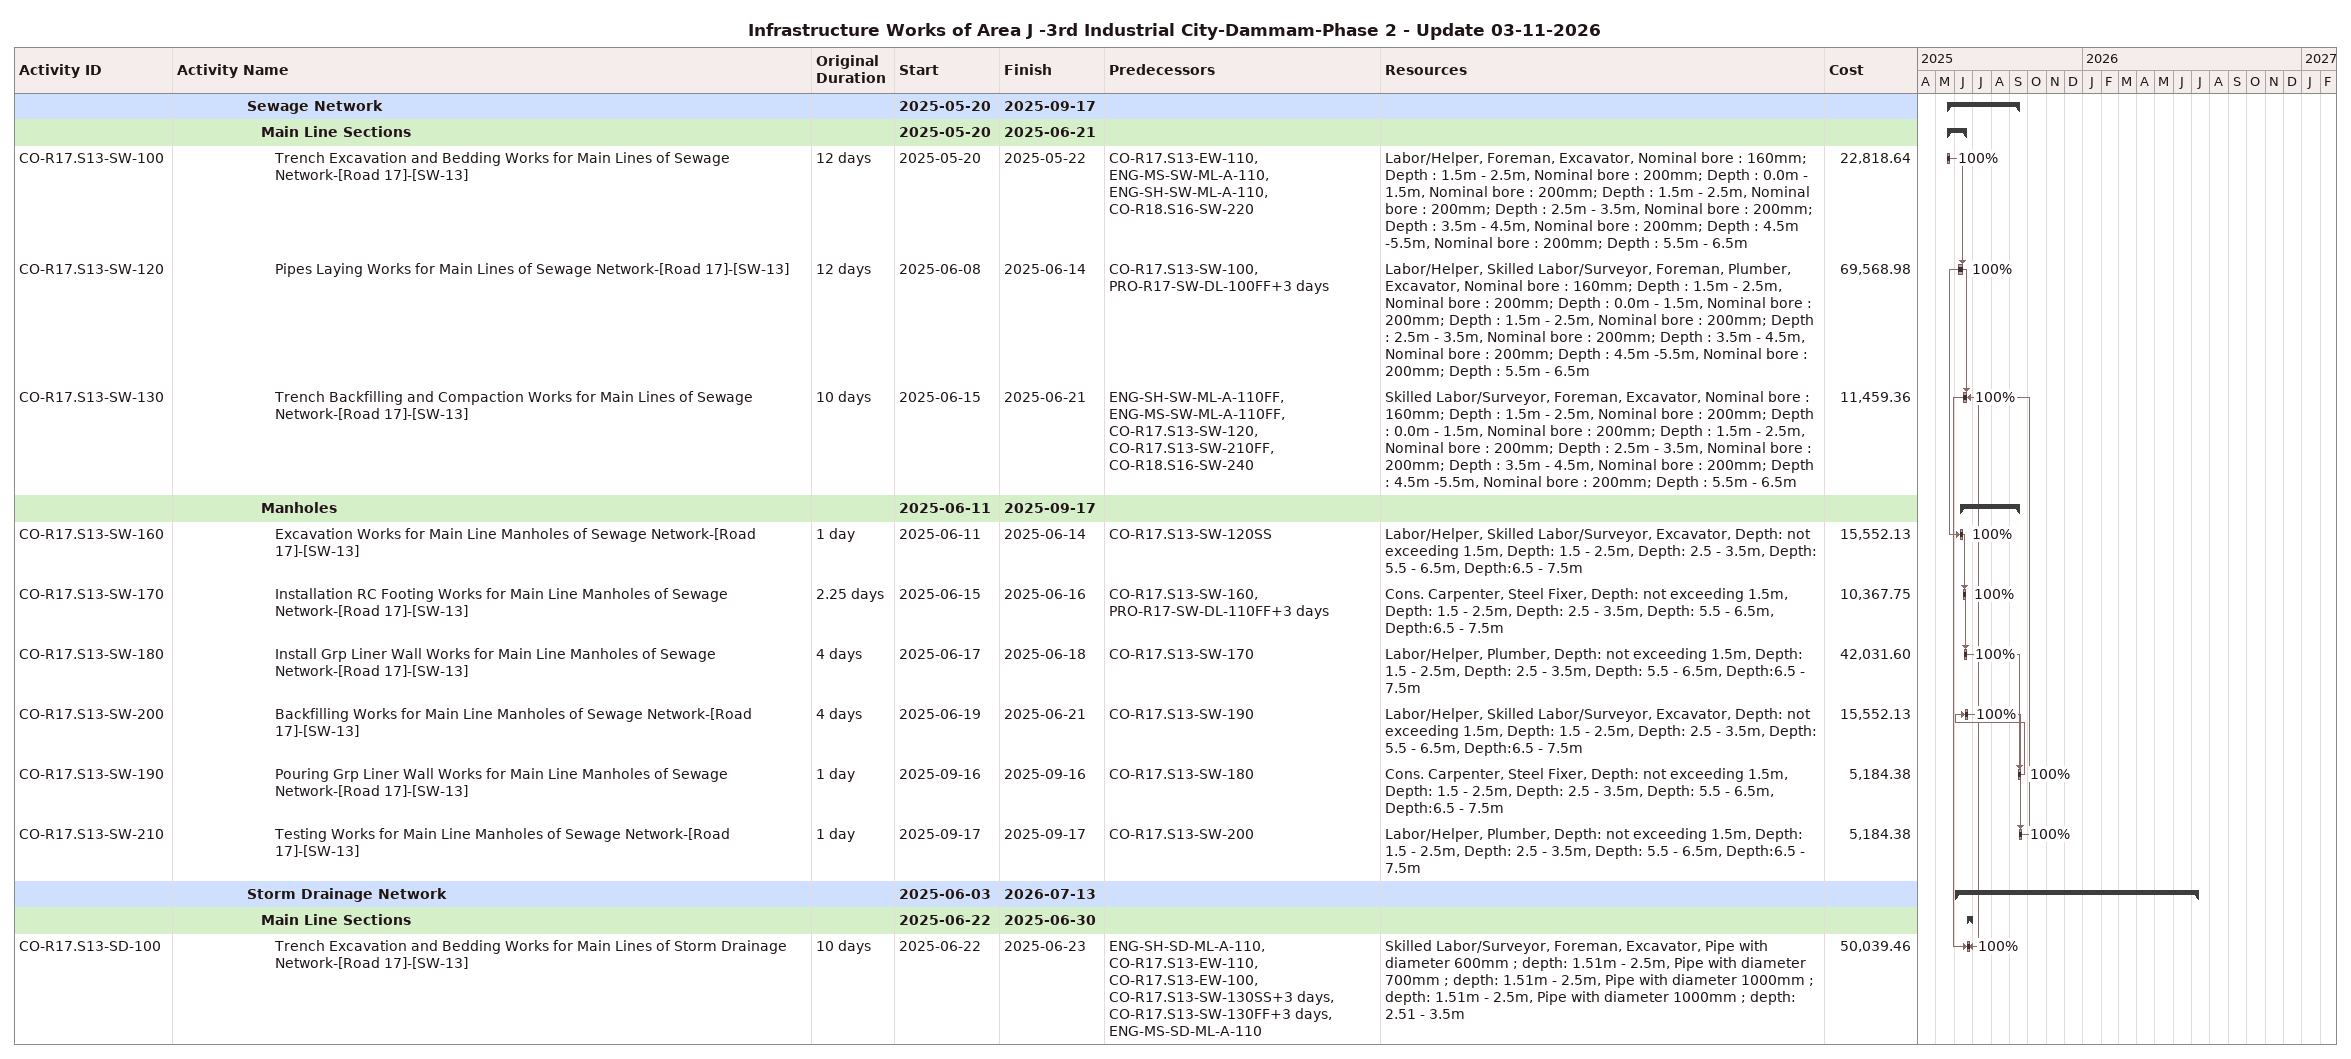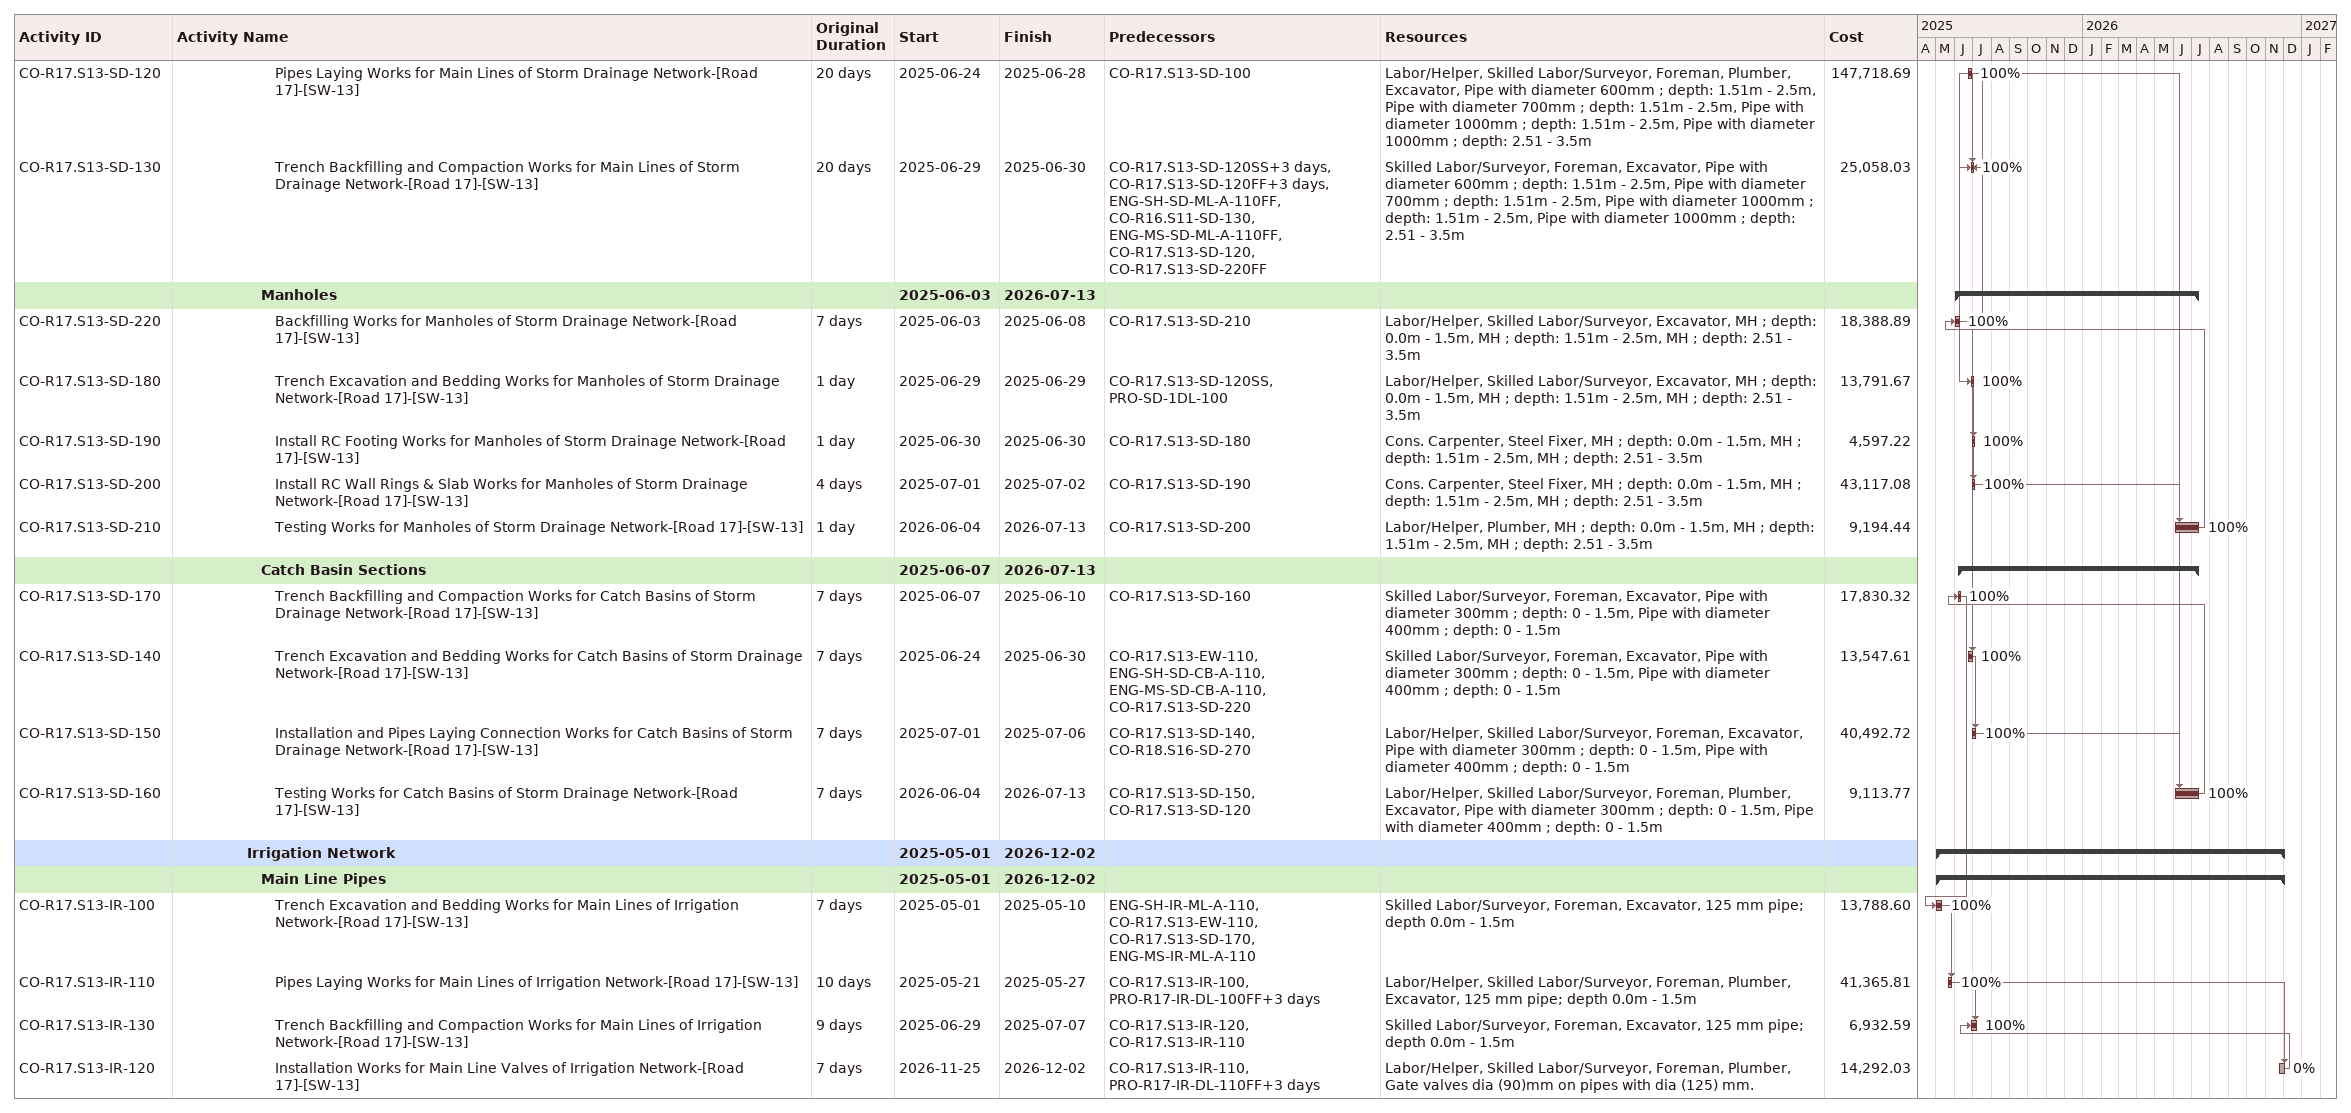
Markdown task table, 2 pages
Infrastructure Works of Area J -3rd Industrial City-Dammam-Phase 2 - Update 03-11-2026

| ID | Level | Task | Original duration | Start | Finish | Predecessors | Resources | % complete | Cost |
|---|---|---|---|---|---|---|---|---|---|
|  | 6 | **Sewage Network** |  | 2025-05-20 | 2025-09-17 |  |  |  |  |
|  | 7 | **Main Line Sections** |  | 2025-05-20 | 2025-06-21 |  |  |  |  |
| CO-R17.S13-SW-100 | 8 | Trench Excavation and Bedding Works for Main Lines of Sewage Network-[Road 17]-[SW-13] | 12d | 2025-05-20 | 2025-05-22 | CO-R17.S13-EW-110, ENG-MS-SW-ML-A-110, ENG-SH-SW-ML-A-110, CO-R18.S16-SW-220 | Labor/Helper, Foreman, Excavator, Nominal bore : 160mm; Depth : 1.5m - 2.5m, Nominal bore : 200mm; Depth : 0.0m - 1.5m, Nominal bore : 200mm; Depth : 1.5m - 2.5m, Nominal bore : 200mm; Depth : 2.5m - 3.5m, Nominal bore : 200mm; Depth : 3.5m - 4.5m, Nominal bore : 200mm; Depth : 4.5m -5.5m, Nominal bore : 200mm; Depth : 5.5m - 6.5m | 100 | 22818.64 |
| CO-R17.S13-SW-120 | 8 | Pipes Laying Works for Main Lines of Sewage Network-[Road 17]-[SW-13] | 12d | 2025-06-08 | 2025-06-14 | CO-R17.S13-SW-100, PRO-R17-SW-DL-100FF+3d | Labor/Helper, Skilled Labor/Surveyor, Foreman, Plumber, Excavator, Nominal bore : 160mm; Depth : 1.5m - 2.5m, Nominal bore : 200mm; Depth : 0.0m - 1.5m, Nominal bore : 200mm; Depth : 1.5m - 2.5m, Nominal bore : 200mm; Depth : 2.5m - 3.5m, Nominal bore : 200mm; Depth : 3.5m - 4.5m, Nominal bore : 200mm; Depth : 4.5m -5.5m, Nominal bore : 200mm; Depth : 5.5m - 6.5m | 100 | 69568.98 |
| CO-R17.S13-SW-130 | 8 | Trench Backfilling and Compaction Works for Main Lines of Sewage Network-[Road 17]-[SW-13] | 10d | 2025-06-15 | 2025-06-21 | ENG-SH-SW-ML-A-110FF, ENG-MS-SW-ML-A-110FF, CO-R17.S13-SW-120, CO-R17.S13-SW-210FF, CO-R18.S16-SW-240 | Skilled Labor/Surveyor, Foreman, Excavator, Nominal bore : 160mm; Depth : 1.5m - 2.5m, Nominal bore : 200mm; Depth : 0.0m - 1.5m, Nominal bore : 200mm; Depth : 1.5m - 2.5m, Nominal bore : 200mm; Depth : 2.5m - 3.5m, Nominal bore : 200mm; Depth : 3.5m - 4.5m, Nominal bore : 200mm; Depth : 4.5m -5.5m, Nominal bore : 200mm; Depth : 5.5m - 6.5m | 100 | 11459.36 |
|  | 7 | **Manholes** |  | 2025-06-11 | 2025-09-17 |  |  |  |  |
| CO-R17.S13-SW-160 | 8 | Excavation Works for Main Line Manholes of Sewage Network-[Road 17]-[SW-13] | 1d | 2025-06-11 | 2025-06-14 | CO-R17.S13-SW-120SS | Labor/Helper, Skilled Labor/Surveyor, Excavator, Depth: not exceeding 1.5m, Depth: 1.5 - 2.5m, Depth: 2.5 - 3.5m, Depth: 5.5 - 6.5m, Depth:6.5 - 7.5m | 100 | 15552.13 |
| CO-R17.S13-SW-170 | 8 | Installation RC Footing Works for Main Line Manholes of Sewage Network-[Road 17]-[SW-13] | 2.25d | 2025-06-15 | 2025-06-16 | CO-R17.S13-SW-160, PRO-R17-SW-DL-110FF+3d | Cons. Carpenter, Steel Fixer, Depth: not exceeding 1.5m, Depth: 1.5 - 2.5m, Depth: 2.5 - 3.5m, Depth: 5.5 - 6.5m, Depth:6.5 - 7.5m | 100 | 10367.75 |
| CO-R17.S13-SW-180 | 8 | Install Grp Liner Wall Works for Main Line Manholes of Sewage Network-[Road 17]-[SW-13] | 4d | 2025-06-17 | 2025-06-18 | CO-R17.S13-SW-170 | Labor/Helper, Plumber, Depth: not exceeding 1.5m, Depth: 1.5 - 2.5m, Depth: 2.5 - 3.5m, Depth: 5.5 - 6.5m, Depth:6.5 - 7.5m | 100 | 42031.60 |
| CO-R17.S13-SW-200 | 8 | Backfilling Works for Main Line Manholes of Sewage Network-[Road 17]-[SW-13] | 4d | 2025-06-19 | 2025-06-21 | CO-R17.S13-SW-190 | Labor/Helper, Skilled Labor/Surveyor, Excavator, Depth: not exceeding 1.5m, Depth: 1.5 - 2.5m, Depth: 2.5 - 3.5m, Depth: 5.5 - 6.5m, Depth:6.5 - 7.5m | 100 | 15552.13 |
| CO-R17.S13-SW-190 | 8 | Pouring Grp Liner Wall Works for Main Line Manholes of Sewage Network-[Road 17]-[SW-13] | 1d | 2025-09-16 | 2025-09-16 | CO-R17.S13-SW-180 | Cons. Carpenter, Steel Fixer, Depth: not exceeding 1.5m, Depth: 1.5 - 2.5m, Depth: 2.5 - 3.5m, Depth: 5.5 - 6.5m, Depth:6.5 - 7.5m | 100 | 5184.38 |
| CO-R17.S13-SW-210 | 8 | Testing Works for Main Line Manholes of Sewage Network-[Road 17]-[SW-13] | 1d | 2025-09-17 | 2025-09-17 | CO-R17.S13-SW-200 | Labor/Helper, Plumber, Depth: not exceeding 1.5m, Depth: 1.5 - 2.5m, Depth: 2.5 - 3.5m, Depth: 5.5 - 6.5m, Depth:6.5 - 7.5m | 100 | 5184.38 |
|  | 6 | **Storm Drainage Network** |  | 2025-06-03 | 2026-07-13 |  |  |  |  |
|  | 7 | **Main Line Sections** |  | 2025-06-22 | 2025-06-30 |  |  |  |  |
| CO-R17.S13-SD-100 | 8 | Trench Excavation and Bedding Works for Main Lines of Storm Drainage Network-[Road 17]-[SW-13] | 10d | 2025-06-22 | 2025-06-23 | ENG-SH-SD-ML-A-110, CO-R17.S13-EW-110, CO-R17.S13-EW-100, CO-R17.S13-SW-130SS+3d, CO-R17.S13-SW-130FF+3d, ENG-MS-SD-ML-A-110 | Skilled Labor/Surveyor, Foreman, Excavator, Pipe with diameter 600mm ; depth: 1.51m - 2.5m, Pipe with diameter 700mm ; depth: 1.51m - 2.5m, Pipe with diameter 1000mm ; depth: 1.51m - 2.5m, Pipe with diameter 1000mm ; depth: 2.51 - 3.5m | 100 | 50039.46 |
| CO-R17.S13-SD-120 | 8 | Pipes Laying Works for Main Lines of Storm Drainage Network-[Road 17]-[SW-13] | 20d | 2025-06-24 | 2025-06-28 | CO-R17.S13-SD-100 | Labor/Helper, Skilled Labor/Surveyor, Foreman, Plumber, Excavator, Pipe with diameter 600mm ; depth: 1.51m - 2.5m, Pipe with diameter 700mm ; depth: 1.51m - 2.5m, Pipe with diameter 1000mm ; depth: 1.51m - 2.5m, Pipe with diameter 1000mm ; depth: 2.51 - 3.5m | 100 | 147718.69 |
| CO-R17.S13-SD-130 | 8 | Trench Backfilling and Compaction Works for Main Lines of Storm Drainage Network-[Road 17]-[SW-13] | 20d | 2025-06-29 | 2025-06-30 | CO-R17.S13-SD-120SS+3d, CO-R17.S13-SD-120FF+3d, ENG-SH-SD-ML-A-110FF, CO-R16.S11-SD-130, ENG-MS-SD-ML-A-110FF, CO-R17.S13-SD-120, CO-R17.S13-SD-220FF | Skilled Labor/Surveyor, Foreman, Excavator, Pipe with diameter 600mm ; depth: 1.51m - 2.5m, Pipe with diameter 700mm ; depth: 1.51m - 2.5m, Pipe with diameter 1000mm ; depth: 1.51m - 2.5m, Pipe with diameter 1000mm ; depth: 2.51 - 3.5m | 100 | 25058.03 |
|  | 7 | **Manholes** |  | 2025-06-03 | 2026-07-13 |  |  |  |  |
| CO-R17.S13-SD-220 | 8 | Backfilling Works for Manholes of Storm Drainage Network-[Road 17]-[SW-13] | 7d | 2025-06-03 | 2025-06-08 | CO-R17.S13-SD-210 | Labor/Helper, Skilled Labor/Surveyor, Excavator, MH ; depth: 0.0m - 1.5m, MH ; depth: 1.51m - 2.5m, MH ; depth: 2.51 - 3.5m | 100 | 18388.89 |
| CO-R17.S13-SD-180 | 8 | Trench Excavation and Bedding Works for Manholes of Storm Drainage Network-[Road 17]-[SW-13] | 1d | 2025-06-29 | 2025-06-29 | CO-R17.S13-SD-120SS, PRO-SD-1DL-100 | Labor/Helper, Skilled Labor/Surveyor, Excavator, MH ; depth: 0.0m - 1.5m, MH ; depth: 1.51m - 2.5m, MH ; depth: 2.51 - 3.5m | 100 | 13791.67 |
| CO-R17.S13-SD-190 | 8 | Install RC Footing Works for Manholes of Storm Drainage Network-[Road 17]-[SW-13] | 1d | 2025-06-30 | 2025-06-30 | CO-R17.S13-SD-180 | Cons. Carpenter, Steel Fixer, MH ; depth: 0.0m - 1.5m, MH ; depth: 1.51m - 2.5m, MH ; depth: 2.51 - 3.5m | 100 | 4597.22 |
| CO-R17.S13-SD-200 | 8 | Install RC Wall Rings & Slab Works for Manholes of Storm Drainage Network-[Road 17]-[SW-13] | 4d | 2025-07-01 | 2025-07-02 | CO-R17.S13-SD-190 | Cons. Carpenter, Steel Fixer, MH ; depth: 0.0m - 1.5m, MH ; depth: 1.51m - 2.5m, MH ; depth: 2.51 - 3.5m | 100 | 43117.08 |
| CO-R17.S13-SD-210 | 8 | Testing Works for Manholes of Storm Drainage Network-[Road 17]-[SW-13] | 1d | 2026-06-04 | 2026-07-13 | CO-R17.S13-SD-200 | Labor/Helper, Plumber, MH ; depth: 0.0m - 1.5m, MH ; depth: 1.51m - 2.5m, MH ; depth: 2.51 - 3.5m | 100 | 9194.44 |
|  | 7 | **Catch Basin Sections** |  | 2025-06-07 | 2026-07-13 |  |  |  |  |
| CO-R17.S13-SD-170 | 8 | Trench Backfilling and Compaction Works for Catch Basins of Storm Drainage Network-[Road 17]-[SW-13] | 7d | 2025-06-07 | 2025-06-10 | CO-R17.S13-SD-160 | Skilled Labor/Surveyor, Foreman, Excavator, Pipe with diameter 300mm ; depth: 0 - 1.5m, Pipe with diameter 400mm ; depth: 0 - 1.5m | 100 | 17830.32 |
| CO-R17.S13-SD-140 | 8 | Trench Excavation and Bedding Works for Catch Basins of Storm Drainage Network-[Road 17]-[SW-13] | 7d | 2025-06-24 | 2025-06-30 | CO-R17.S13-EW-110, ENG-SH-SD-CB-A-110, ENG-MS-SD-CB-A-110, CO-R17.S13-SD-220 | Skilled Labor/Surveyor, Foreman, Excavator, Pipe with diameter 300mm ; depth: 0 - 1.5m, Pipe with diameter 400mm ; depth: 0 - 1.5m | 100 | 13547.61 |
| CO-R17.S13-SD-150 | 8 | Installation and Pipes Laying Connection Works for Catch Basins of Storm Drainage Network-[Road 17]-[SW-13] | 7d | 2025-07-01 | 2025-07-06 | CO-R17.S13-SD-140, CO-R18.S16-SD-270 | Labor/Helper, Skilled Labor/Surveyor, Foreman, Excavator, Pipe with diameter 300mm ; depth: 0 - 1.5m, Pipe with diameter 400mm ; depth: 0 - 1.5m | 100 | 40492.72 |
| CO-R17.S13-SD-160 | 8 | Testing Works for Catch Basins of Storm Drainage Network-[Road 17]-[SW-13] | 7d | 2026-06-04 | 2026-07-13 | CO-R17.S13-SD-150, CO-R17.S13-SD-120 | Labor/Helper, Skilled Labor/Surveyor, Foreman, Plumber, Excavator, Pipe with diameter 300mm ; depth: 0 - 1.5m, Pipe with diameter 400mm ; depth: 0 - 1.5m | 100 | 9113.77 |
|  | 6 | **Irrigation Network** |  | 2025-05-01 | 2026-12-02 |  |  |  |  |
|  | 7 | **Main Line Pipes** |  | 2025-05-01 | 2026-12-02 |  |  |  |  |
| CO-R17.S13-IR-100 | 8 | Trench Excavation and Bedding Works for Main Lines of Irrigation Network-[Road 17]-[SW-13] | 7d | 2025-05-01 | 2025-05-10 | ENG-SH-IR-ML-A-110, CO-R17.S13-EW-110, CO-R17.S13-SD-170, ENG-MS-IR-ML-A-110 | Skilled Labor/Surveyor, Foreman, Excavator, 125 mm pipe; depth 0.0m - 1.5m | 100 | 13788.60 |
| CO-R17.S13-IR-110 | 8 | Pipes Laying Works for Main Lines of Irrigation Network-[Road 17]-[SW-13] | 10d | 2025-05-21 | 2025-05-27 | CO-R17.S13-IR-100, PRO-R17-IR-DL-100FF+3d | Labor/Helper, Skilled Labor/Surveyor, Foreman, Plumber, Excavator, 125 mm pipe; depth 0.0m - 1.5m | 100 | 41365.81 |
| CO-R17.S13-IR-130 | 8 | Trench Backfilling and Compaction Works for Main Lines of Irrigation Network-[Road 17]-[SW-13] | 9d | 2025-06-29 | 2025-07-07 | CO-R17.S13-IR-120, CO-R17.S13-IR-110 | Skilled Labor/Surveyor, Foreman, Excavator, 125 mm pipe; depth 0.0m - 1.5m | 100 | 6932.59 |
| CO-R17.S13-IR-120 | 8 | Installation Works for Main Line Valves of Irrigation Network-[Road 17]-[SW-13] | 7d | 2026-11-25 | 2026-12-02 | CO-R17.S13-IR-110, PRO-R17-IR-DL-110FF+3d | Labor/Helper, Skilled Labor/Surveyor, Foreman, Plumber, Gate valves dia (90)mm on pipes with dia (125) mm. | 0 | 14292.03 |
